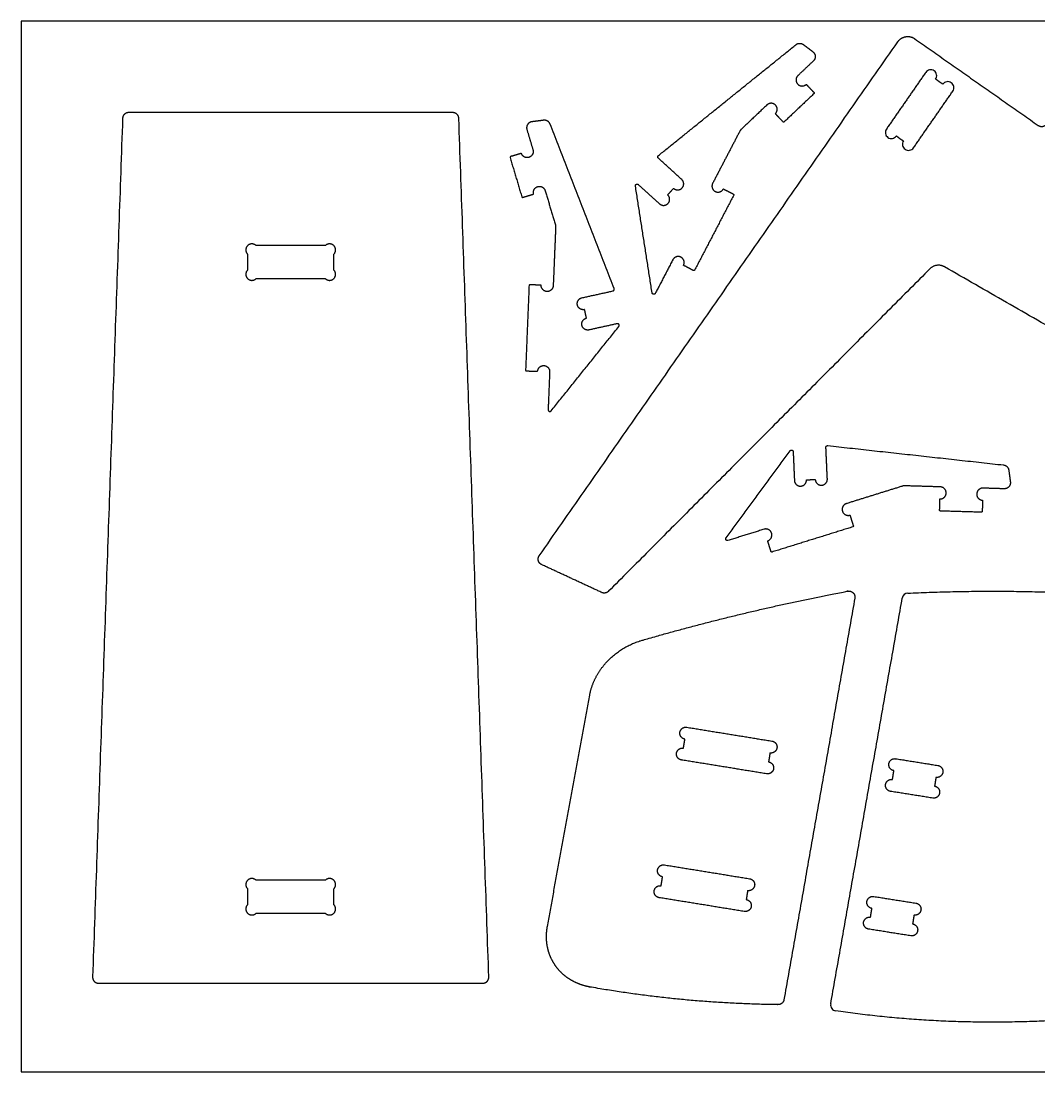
# Model space of a CAD drawing. Header units: millimetres. Extents: x 0 to 1219, y -548 to 732.
# Drawn here: x 0 to 590, y 123 to 732 of the extents above; entities that cross this region are included whole.
import ezdxf

# ---------------------------------------------------------------- set-up
doc = ezdxf.new("R2010")
doc.units = ezdxf.units.MM
doc.header["$MEASUREMENT"] = 0
for name, color, linetype, true_color in [('pockets', 1, 'Continuous', 0xff0000), ('profile', 7, 'Continuous', 0x000000), ('sheets', 7, 'Continuous', 0x007f00)]:
    doc.layers.add(name, color=color, linetype=linetype, true_color=true_color)

msp = doc.modelspace()

# ---------------------------------------------------------------- linework, layer by layer
at = {"layer": 'pockets'}
for points, degree in [([(524.59, 702.54), (513.2, 686.11), (501.8, 669.67)], 2), ([(534.54, 695.64), (533.14, 696.61), (531.75, 697.58), (530.35, 698.55)], 3), ([(517.5, 658.78), (528.9, 675.22), (540.3, 691.65)], 2), ([(507.55, 665.68), (508.95, 664.71), (510.35, 663.74), (511.74, 662.77)], 3), ([(176.43, 602.02), (156.38, 602.02), (136.33, 602.02)], 2), ([(131.38, 597.07), (131.38, 592.47), (131.38, 587.87)], 2), ([(181.38, 587.87), (181.38, 592.47), (181.38, 597.07)], 2), ([(136.33, 582.92), (156.38, 582.92), (176.43, 582.92)], 2), ([(386.07, 322.68), (410.75, 318.67), (435.43, 314.67)], 2), ([(384.11, 310.6), (384.53, 313.18), (384.95, 315.77)], 2), ([(434.3, 307.76), (433.89, 305.18), (433.47, 302.59)], 2), ([(432.3, 295.69), (407.65, 299.69), (383.01, 303.68)], 2), ([(507.23, 304.42), (519.43, 302.48), (531.64, 300.53)], 2), ([(505.31, 292.4), (505.72, 294.95), (506.13, 297.51)], 2), ([(530.53, 293.62), (530.13, 291.06), (529.72, 288.51)], 2), ([(528.62, 281.59), (516.41, 283.54), (504.21, 285.48)], 2), ([(373.11, 242.83), (397.79, 238.83), (422.47, 234.82)], 2), ([(176.43, 233.91), (156.38, 233.91), (136.33, 233.91)], 2), ([(371.15, 230.74), (371.57, 233.33), (371.99, 235.92)], 2), ([(131.38, 228.96), (131.38, 224.36), (131.38, 219.76)], 2), ([(181.38, 219.76), (181.38, 224.36), (181.38, 228.96)], 2), ([(421.35, 227.91), (420.93, 225.32), (420.51, 222.73)], 2), ([(419.34, 215.83), (394.69, 219.83), (370.03, 223.83)], 2), ([(494.49, 224.53), (506.7, 222.59), (518.9, 220.65)], 2), ([(136.33, 214.81), (156.38, 214.81), (176.43, 214.81)], 2), ([(492.58, 212.5), (492.98, 215.06), (493.39, 217.62)], 2), ([(517.8, 213.73), (517.39, 211.17), (516.99, 208.61)], 2), ([(515.88, 201.7), (503.68, 203.65), (491.48, 205.59)], 2)]:
    msp.add_open_spline(points, degree=degree, dxfattribs=at)
for points, knots in [([(530.35, 698.55), (530.88, 699.31), (531.08, 700.25), (530.75, 702.08), (530.23, 702.89), (529.47, 703.42), (528.7, 703.95), (527.76, 704.15), (525.93, 703.82), (525.12, 703.3), (524.59, 702.54)], [88.295076, 88.295076, 88.295076, 88.295076, 91.115936, 91.115936, 93.936565, 93.936565, 93.936565, 96.757194, 96.757194, 99.578054, 99.578054, 99.578054, 99.578054]), ([(540.3, 691.65), (540.82, 692.41), (541.03, 693.36), (540.7, 695.18), (540.18, 695.99), (539.41, 696.52), (538.65, 697.05), (537.71, 697.26), (535.88, 696.93), (535.07, 696.4), (534.54, 695.64)], [71.909778, 71.909778, 71.909778, 71.909778, 74.730638, 74.730638, 77.551268, 77.551268, 77.551268, 80.371897, 80.371897, 83.192756, 83.192756, 83.192756, 83.192756]), ([(501.8, 669.67), (501.27, 668.91), (501.06, 667.97), (501.4, 666.14), (501.92, 665.33), (502.68, 664.8), (503.44, 664.27), (504.39, 664.07), (506.21, 664.4), (507.02, 664.92), (507.55, 665.68)], [42.227669, 42.227669, 42.227669, 42.227669, 45.048528, 45.048528, 47.869158, 47.869158, 47.869158, 50.689787, 50.689787, 53.510646, 53.510646, 53.510646, 53.510646]), ([(511.74, 662.77), (511.22, 662.01), (511.01, 661.07), (511.34, 659.24), (511.86, 658.43), (512.63, 657.9), (513.39, 657.37), (514.33, 657.17), (516.16, 657.5), (516.97, 658.02), (517.5, 658.78)], [58.612966, 58.612966, 58.612966, 58.612966, 61.433826, 61.433826, 64.254455, 64.254455, 64.254455, 67.075084, 67.075084, 69.895944, 69.895944, 69.895944, 69.895944])]:
    msp.add_open_spline(points, degree=3, knots=knots, dxfattribs=at)
for points, weights, knots in [([(136.33, 602.02), (133.85, 604.49), (131.38, 602.02), (128.9, 599.54), (131.38, 597.07)], [1, 0.707106781186, 1, 0.707106781186, 1], [253.976981, 253.976981, 253.976981, 259.474768, 259.474768, 264.972555, 264.972555, 264.972555]), ([(181.38, 597.07), (183.85, 599.54), (181.38, 602.02), (178.9, 604.49), (176.43, 602.02)], [1, 0.707106781186, 1, 0.707106781186, 1], [202.880902, 202.880902, 202.880902, 208.378689, 208.378689, 213.876476, 213.876476, 213.876476]), ([(131.38, 587.87), (128.9, 585.39), (131.38, 582.92), (133.85, 580.44), (136.33, 582.92)], [1, 0.707106781187, 1, 0.707106781187, 1], [131.588743, 131.588743, 131.588743, 137.08653, 137.08653, 142.584317, 142.584317, 142.584317]), ([(176.43, 582.92), (178.9, 580.44), (181.38, 582.92), (183.85, 585.39), (181.38, 587.87)], [1, 0.707106781186, 1, 0.707106781186, 1], [182.684822, 182.684822, 182.684822, 188.18261, 188.18261, 193.680397, 193.680397, 193.680397]), ([(384.95, 315.77), (381.49, 316.33), (382.05, 319.78), (382.61, 323.24), (386.07, 322.68)], [1, 0.707106781187, 1, 0.707106781187, 1], [143.443431, 143.443431, 143.443431, 148.941218, 148.941218, 154.439005, 154.439005, 154.439005]), ([(435.43, 314.67), (436.86, 314.44), (437.7, 313.26), (438.55, 312.09), (438.32, 310.66), (438.09, 309.23), (436.91, 308.38), (435.74, 307.53), (434.3, 307.76)], [1, 0.923879518555, 1, 0.923879518555, 1, 0.923879518555, 1, 0.923879518555, 1], [204.438999, 204.438999, 204.438999, 207.187893, 207.187893, 209.936787, 209.936787, 212.685681, 212.685681, 215.434575, 215.434575, 215.434575]), ([(383.01, 303.68), (381.58, 303.91), (380.73, 305.09), (379.87, 306.26), (380.1, 307.69), (380.33, 309.12), (381.51, 309.97), (382.68, 310.83), (384.11, 310.6)], [1, 0.923879507871, 1, 0.923879507871, 1, 0.923879507871, 1, 0.923879507871, 1], [127.210732, 127.210732, 127.210732, 129.959626, 129.959626, 132.70852, 132.70852, 135.457414, 135.457414, 138.206308, 138.206308, 138.206308]), ([(433.47, 302.59), (434.9, 302.36), (435.75, 301.18), (436.6, 299.99), (436.36, 298.55), (436.11, 297.12), (434.92, 296.28), (433.73, 295.44), (432.3, 295.69)], [1, 0.92322037907, 1, 0.92322037907, 1, 0.92322037907, 1, 0.92322037907, 1], [66.23267, 66.23267, 66.23267, 68.993596, 68.993596, 71.754522, 71.754522, 74.515447, 74.515447, 77.276373, 77.276373, 77.276373]), ([(506.13, 297.51), (502.67, 298.06), (503.22, 301.52), (503.77, 304.97), (507.23, 304.42)], [1, 0.707106781187, 1, 0.707106781186, 1], [5.179745, 5.179745, 5.179745, 10.677532, 10.677532, 16.175319, 16.175319, 16.175319]), ([(531.64, 300.53), (535.09, 299.98), (534.54, 296.53), (533.99, 293.07), (530.53, 293.62)], [1, 0.707106881646, 1, 0.707106881646, 1], [40.89172, 40.89172, 40.89172, 46.389506, 46.389506, 51.887293, 51.887293, 51.887293]), ([(504.21, 285.48), (500.75, 286.03), (501.3, 289.49), (501.85, 292.95), (505.31, 292.4)], [1, 0.707106781187, 1, 0.707106851018, 0.999999860338], [92.779013, 92.779013, 92.779013, 98.276801, 98.276801, 103.774587, 103.774587, 103.774587]), ([(529.72, 288.51), (533.18, 287.96), (532.62, 284.5), (532.07, 281.04), (528.62, 281.59)], [1, 0.707106781186, 1, 0.707106781187, 1], [57.067038, 57.067038, 57.067038, 62.564825, 62.564825, 68.062612, 68.062612, 68.062612]), ([(371.99, 235.92), (368.54, 236.48), (369.1, 239.93), (369.66, 243.39), (373.11, 242.83)], [1, 0.707107524975, 1, 0.707107524975, 1], [82.484527, 82.484527, 82.484527, 87.982306, 87.982306, 93.480086, 93.480086, 93.480086]), ([(136.33, 233.91), (133.85, 236.38), (131.38, 233.91), (128.9, 231.43), (131.38, 228.96)], [1, 0.707106781187, 1, 0.707106781186, 1], [182.684822, 182.684822, 182.684822, 188.18261, 188.18261, 193.680397, 193.680397, 193.680397]), ([(181.38, 228.96), (183.85, 231.43), (181.38, 233.91), (178.9, 236.38), (176.43, 233.91)], [1, 0.707106781186, 1, 0.707106781186, 1], [131.588743, 131.588743, 131.588743, 137.08653, 137.08653, 142.584317, 142.584317, 142.584317]), ([(422.47, 234.82), (425.92, 234.26), (425.36, 230.81), (424.8, 227.35), (421.35, 227.91)], [1, 0.707106779877, 1, 0.707106779877, 1], [143.480081, 143.480081, 143.480081, 148.977868, 148.977868, 154.475655, 154.475655, 154.475655]), ([(370.03, 223.83), (366.58, 224.39), (367.14, 227.84), (367.7, 231.3), (371.15, 230.74)], [1, 0.707107344308, 1, 0.707107344308, 1], [66.24227, 66.24227, 66.24227, 71.740051, 71.740051, 77.237833, 77.237833, 77.237833]), ([(131.38, 219.76), (128.9, 217.28), (131.38, 214.81), (133.85, 212.33), (136.33, 214.81)], [1, 0.707106781187, 1, 0.707106781187, 1], [60.296584, 60.296584, 60.296584, 65.794372, 65.794372, 71.292159, 71.292159, 71.292159]), ([(176.43, 214.81), (178.9, 212.33), (181.38, 214.81), (183.85, 217.28), (181.38, 219.76)], [1, 0.707106781186, 1, 0.707106781186, 1], [111.392664, 111.392664, 111.392664, 116.890451, 116.890451, 122.388238, 122.388238, 122.388238]), ([(420.51, 222.73), (421.95, 222.5), (422.8, 221.32), (423.64, 220.13), (423.4, 218.7), (423.16, 217.26), (421.97, 216.42), (420.78, 215.58), (419.34, 215.83)], [1, 0.923220277276, 1, 0.923220277276, 1, 0.923220277276, 1, 0.923220277276, 1], [159.722349, 159.722349, 159.722349, 162.483277, 162.483277, 165.244204, 165.244204, 168.005132, 168.005132, 170.766059, 170.766059, 170.766059]), ([(493.39, 217.62), (489.94, 218.17), (490.49, 221.63), (491.04, 225.09), (494.49, 224.53)], [1, 0.707106781187, 1, 0.707106781187, 1], [92.784563, 92.784563, 92.784563, 98.28235, 98.28235, 103.780137, 103.780137, 103.780137]), ([(518.9, 220.65), (522.36, 220.1), (521.81, 216.64), (521.26, 213.18), (517.8, 213.73)], [1, 0.707106781186, 1, 0.707106781186, 1], [128.496536, 128.496536, 128.496536, 133.994323, 133.994323, 139.49211, 139.49211, 139.49211]), ([(491.48, 205.59), (488.02, 206.14), (488.57, 209.6), (489.12, 213.05), (492.58, 212.5)], [1, 0.707106781187, 1, 0.707106781187, 1], [180.386605, 180.386605, 180.386605, 185.884393, 185.884393, 191.38218, 191.38218, 191.38218]), ([(516.99, 208.61), (520.44, 208.06), (519.89, 204.61), (519.34, 201.15), (515.88, 201.7)], [1, 0.707106781187, 1, 0.707106781186, 1], [144.67463, 144.67463, 144.67463, 150.172417, 150.172417, 155.670204, 155.670204, 155.670204])]:
    msp.add_rational_spline(points, weights, degree=2, knots=knots, dxfattribs=at)
at = {"layer": 'profile'}
for centre, start, end in [((514.45, 396.98), 92.62959, 170.00134), ((472.96, 161.62), 170.00134, 261.66859)]:
    msp.add_arc(centre, 3.5, start, end, dxfattribs=at)
for points in [[(300.5, 422.17), (404.47, 571.25), (508.44, 720.33)], [(518.21, 722.06), (554, 696.91), (589.8, 671.77)], [(369.59, 654.28), (409.47, 686.44), (449.34, 718.6)], [(453.66, 718.65), (456.4, 716.57), (459.14, 714.48)], [(459.43, 709.15), (454.96, 704.91), (450.48, 700.67)], [(455.3, 695.59), (457.54, 693.23), (459.77, 690.87)], [(459.76, 690.17), (451.15, 682), (442.55, 673.84)], [(432.55, 683.66), (425.04, 676.53), (417.52, 669.4)], [(250.36, 679.22), (156.38, 679.22), (62.39, 679.22)], [(441.84, 673.86), (439.61, 676.22), (437.37, 678.58)], [(58.89, 675.84), (50.2, 426.84), (41.5, 177.84)], [(271.25, 177.84), (262.55, 426.84), (253.86, 675.84)], [(303.06, 674.77), (299.64, 674.33), (296.22, 673.88)], [(343.89, 577.08), (325.33, 624.82), (306.77, 672.57)], [(293.32, 669.41), (295.08, 663.5), (296.85, 657.59)], [(416.82, 668.48), (408.93, 653.33), (401.04, 638.18)], [(283.58, 653.11), (286.97, 641.74), (290.37, 630.38)], [(290.14, 655.59), (287.03, 654.66), (283.91, 653.73)], [(383.1, 640.43), (376.32, 646.6), (369.55, 652.77)], [(365.93, 574.67), (361.1, 605.65), (356.27, 636.62)], [(357.93, 637.51), (364.09, 631.91), (370.24, 626.3)], [(374.96, 631.48), (376.67, 633.37), (378.39, 635.25)], [(407.25, 634.95), (410.13, 633.45), (413.02, 631.94)], [(290.99, 630.05), (294.1, 630.98), (297.22, 631.91)], [(303.93, 633.91), (306.89, 623.99), (309.86, 614.06)], [(413.23, 631.27), (401.91, 609.54), (390.59, 587.81)], [(310, 612.91), (309.3, 595.85), (308.59, 578.79)], [(377.95, 593.84), (372.87, 584.1), (367.8, 574.36)], [(527.03, 588.61), (433.85, 495.08), (340.67, 401.55)], [(389.92, 587.6), (387.04, 589.1), (384.15, 590.6)], [(822.69, 424.63), (679.08, 507.18), (535.47, 589.74)], [(301.6, 579.07), (298.35, 579.21), (295.11, 579.34)], [(294.58, 578.86), (293.58, 554.38), (292.57, 529.9)], [(325.27, 571.8), (334.22, 573.77), (343.17, 575.74)], [(327.88, 559.98), (327.33, 562.47), (326.78, 564.96)], [(307.41, 506.22), (327.03, 530.68), (346.64, 555.13)], [(345.65, 556.73), (337.52, 554.94), (329.38, 553.15)], [(293.05, 529.38), (296.29, 529.25), (299.54, 529.12)], [(306.53, 528.83), (306.08, 517.86), (305.63, 506.89)], [(408.78, 432.55), (427.35, 457.81), (445.92, 483.07)], [(447.72, 482.52), (448.09, 474.2), (448.45, 465.88)], [(467.54, 466.71), (467.13, 475.87), (466.73, 485.02)], [(467.84, 486.06), (518.76, 480.44), (569.67, 474.82)], [(572.76, 471.79), (573.21, 468.38), (573.66, 464.96)], [(455.45, 466.18), (457.99, 466.3), (460.54, 466.41)], [(511.2, 462.56), (494.89, 457.48), (478.59, 452.4)], [(533.05, 462.1), (522.7, 462.41), (512.34, 462.71)], [(570.08, 461), (563.92, 461.18), (557.76, 461.37)], [(532.65, 448.61), (532.75, 451.85), (532.85, 455.1)], [(557.55, 454.37), (557.46, 451.12), (557.36, 447.87)], [(480.67, 445.72), (481.63, 442.61), (482.6, 439.51)], [(556.84, 447.39), (544.99, 447.74), (533.14, 448.09)], [(430.85, 437.53), (420.37, 434.27), (409.89, 431)], [(482.27, 438.88), (458.88, 431.6), (435.49, 424.31)], [(434.86, 424.64), (433.9, 427.75), (432.93, 430.85)], [(336.72, 400.84), (319.31, 408.92), (301.9, 417)], [(483.46, 397.58), (462.93, 281.12), (442.4, 164.66)], [(469.51, 162.23), (490.26, 279.91), (511, 397.58)], [(305.21, 207.08), (317.48, 274.21), (329.75, 341.34)], [(45, 174.22), (156.38, 174.22), (267.75, 174.22)]]:
    msp.add_open_spline(points, degree=2, dxfattribs=at)
for points, weights in [([(449.34, 718.6), (451.47, 720.32), (453.66, 718.65)], [1, 0.786997960456, 1]), ([(459.77, 690.87), (460.12, 690.51), (459.76, 690.17)], [1, 0.707107215665, 1]), ([(62.39, 679.22), (59.01, 679.22), (58.89, 675.84)], [1, 0.719339800338, 1]), ([(253.86, 675.84), (253.74, 679.22), (250.36, 679.22)], [1, 0.719339800339, 1]), ([(306.77, 672.57), (305.78, 675.13), (303.06, 674.77)], [1, 0.786997960456, 1]), ([(417.52, 669.4), (417.1, 669), (416.82, 668.48)], [1, 0.986290255502, 1]), ([(283.91, 653.73), (283.44, 653.59), (283.58, 653.11)], [1, 0.707107215665, 1]), ([(413.02, 631.94), (413.46, 631.71), (413.23, 631.27)], [1, 0.707107215701, 1]), ([(309.86, 614.06), (310.02, 613.5), (310, 612.91)], [1, 0.986290255502, 1]), ([(535.47, 589.74), (530.82, 592.41), (527.03, 588.61)], [1, 0.793353340292, 1]), ([(295.11, 579.34), (294.61, 579.36), (294.58, 578.86)], [1, 0.707107215701, 1]), ([(569.67, 474.82), (572.4, 474.51), (572.76, 471.79)], [1, 0.786997960456, 1]), ([(512.34, 462.71), (511.76, 462.73), (511.2, 462.56)], [1, 0.986290255502, 1]), ([(557.36, 447.87), (557.34, 447.37), (556.84, 447.39)], [1, 0.707107215665, 1]), ([(482.6, 439.51), (482.75, 439.03), (482.27, 438.88)], [1, 0.707107215701, 1]), ([(340.67, 401.55), (338.94, 399.81), (336.72, 400.84)], [1, 0.819152044288, 1]), ([(514.29, 400.47), (563.35, 402.72), (612.41, 400.47)], [0.999938114268, 0.998885190597, 0.999938114786])]:
    msp.add_rational_spline(points, weights, degree=2, dxfattribs=at)
for points, weights, degree, knots in [([(508.44, 720.33), (510.11, 722.72), (512.97, 723.22), (515.83, 723.73), (518.21, 722.06)], [1, 0.923556625392, 1, 0.923556625392, 1], 2, [57865.570346, 57865.570346, 57865.570346, 57871.079935, 57871.079935, 57876.589523, 57876.589523, 57876.589523]), ([(459.14, 714.48), (460.43, 713.5), (460.52, 711.88), (460.6, 710.27), (459.43, 709.15)], [1, 0.907761681696, 1, 0.907761681701, 1], 2, [907.69785, 907.69785, 907.69785, 910.728005, 910.728005, 913.758161, 913.758161, 913.758161]), ([(450.48, 700.67), (447.94, 698.26), (450.35, 695.72), (452.76, 693.18), (455.3, 695.59)], [0.999999860338, 0.707106851275, 1, 0.707106780929, 1], 2, [926.088126, 926.088126, 926.088126, 931.585912, 931.585912, 937.0837, 937.0837, 937.0837]), ([(437.37, 678.58), (439.91, 680.99), (437.5, 683.53), (435.09, 686.07), (432.55, 683.66)], [1, 0.707106777054, 1, 0.707106785319, 1], 2, [487.685449, 487.685449, 487.685449, 493.183236, 493.183236, 498.681023, 498.681023, 498.681023]), ([(296.22, 673.88), (294.62, 673.67), (293.74, 672.31), (292.86, 670.96), (293.32, 669.41)], [1, 0.907761681696, 1, 0.907761681701, 1], 2, [907.69785, 907.69785, 907.69785, 910.728005, 910.728005, 913.758161, 913.758161, 913.758161]), ([(442.55, 673.84), (442.4, 673.7), (442.19, 673.71), (441.99, 673.71), (441.84, 673.86)], [1, 0.923879416282, 1, 0.923879415451, 1], 2, [968.0854838, 968.0854838, 968.0854838, 968.4781832, 968.4781832, 968.8708826, 968.8708826, 968.8708826]), ([(589.8, 671.77), (591.99, 670.23), (594.05, 671.95), (596.11, 673.67), (594.98, 676.11)], [1, 0.793353340291, 1, 0.793353340291, 1], 2, [58000.63453, 58000.63453, 58000.63453, 58005.21602, 58005.21602, 58009.797509, 58009.797509, 58009.797509]), ([(296.85, 657.59), (297.85, 654.24), (294.5, 653.24), (291.14, 652.24), (290.14, 655.59)], [0.999999860338, 0.707106851275, 1, 0.707106780929, 1], 2, [926.088126, 926.088126, 926.088126, 931.585912, 931.585912, 937.0837, 937.0837, 937.0837]), ([(369.55, 652.77), (369.21, 653.07), (369.22, 653.53), (369.23, 653.99), (369.59, 654.28)], [0.999999956365, 0.908489847475, 1, 0.908489825682, 1], 2, [791.975886, 791.975886, 791.975886, 792.838166, 792.838166, 793.700447, 793.700447, 793.700447]), ([(378.39, 635.25), (380.98, 632.9), (383.33, 635.49), (385.69, 638.08), (383.1, 640.43)], [1, 0.707106781169, 1, 0.707106781204, 1], 2, [762.655179, 762.655179, 762.655179, 768.152966, 768.152966, 773.650753, 773.650753, 773.650753]), ([(297.22, 631.91), (296.22, 635.26), (299.57, 636.26), (302.92, 637.27), (303.93, 633.91)], [1, 0.707106777054, 1, 0.707106785319, 1], 2, [487.685449, 487.685449, 487.685449, 493.183236, 493.183236, 498.681023, 498.681023, 498.681023]), ([(356.27, 636.62), (356.16, 637.32), (356.78, 637.66), (357.4, 637.99), (357.93, 637.51)], [1, 0.816217200783, 1, 0.816217200745, 1], 2, [727.44085, 727.44085, 727.44085, 728.672777, 728.672777, 729.904703, 729.904703, 729.904703]), ([(401.04, 638.18), (399.43, 635.08), (402.53, 633.46), (405.64, 631.84), (407.25, 634.95)], [1, 0.707106781479, 1, 0.707106780894, 1], 2, [554.717873, 554.717873, 554.717873, 560.21566, 560.21566, 565.713447, 565.713447, 565.713447]), ([(290.37, 630.38), (290.43, 630.18), (290.61, 630.09), (290.79, 629.99), (290.99, 630.05)], [1, 0.923879416282, 1, 0.923879415451, 1], 2, [968.0854838, 968.0854838, 968.0854838, 968.4781832, 968.4781832, 968.8708826, 968.8708826, 968.8708826]), ([(370.24, 626.3), (372.83, 623.95), (375.19, 626.54), (377.54, 629.13), (374.96, 631.48)], [0.999999860338, 0.707106851001, 1, 0.707106781204, 1], 2, [746.559605, 746.559605, 746.559605, 752.057391, 752.057391, 757.555179, 757.555179, 757.555179]), ([(384.15, 590.6), (385.77, 593.71), (382.67, 595.32), (379.56, 596.94), (377.95, 593.84)], [1, 0.707106777248, 1, 0.707106785125, 1], 2, [629.284243, 629.284243, 629.284243, 634.78203, 634.78203, 640.279817, 640.279817, 640.279817]), ([(390.59, 587.81), (390.5, 587.63), (390.3, 587.57), (390.1, 587.5), (389.92, 587.6)], [1, 0.923879416246, 1, 0.923879415407, 1], 2, [621.9988298, 621.9988298, 621.9988298, 622.3915292, 622.3915292, 622.7842286, 622.7842286, 622.7842286]), ([(308.59, 578.79), (308.45, 575.29), (304.95, 575.43), (301.46, 575.58), (301.6, 579.07)], [1, 0.707106781479, 1, 0.707106780894, 1], 2, [554.717873, 554.717873, 554.717873, 560.21566, 560.21566, 565.713447, 565.713447, 565.713447]), ([(343.17, 575.74), (343.62, 575.84), (343.84, 576.25), (344.05, 576.65), (343.89, 577.08)], [0.999999956365, 0.908489847475, 1, 0.908489825682, 1], 2, [791.975886, 791.975886, 791.975886, 792.838166, 792.838166, 793.700447, 793.700447, 793.700447]), ([(367.8, 574.36), (367.47, 573.72), (366.75, 573.84), (366.04, 573.96), (365.93, 574.67)], [0.999999909395, 0.809987134455, 1, 0.80998713519, 0.999999909395], 2, [662.236392, 662.236392, 662.236392, 663.489724, 663.489724, 664.743057, 664.743057, 664.743057]), ([(326.78, 564.96), (323.36, 564.21), (322.61, 567.63), (321.86, 571.04), (325.27, 571.8)], [1, 0.707106781169, 1, 0.707106781204, 1], 2, [762.655179, 762.655179, 762.655179, 768.152966, 768.152966, 773.650753, 773.650753, 773.650753]), ([(329.38, 553.15), (325.97, 552.39), (325.21, 555.81), (324.46, 559.23), (327.88, 559.98)], [0.999999860338, 0.707106851001, 1, 0.707106781204, 1], 2, [746.559605, 746.559605, 746.559605, 752.057391, 752.057391, 757.555179, 757.555179, 757.555179]), ([(346.64, 555.13), (347.09, 555.68), (346.71, 556.28), (346.34, 556.88), (345.65, 556.73)], [1, 0.816217200783, 1, 0.816217200745, 1], 2, [727.44085, 727.44085, 727.44085, 728.672777, 728.672777, 729.904703, 729.904703, 729.904703]), ([(299.54, 529.12), (299.68, 532.61), (303.18, 532.47), (306.68, 532.32), (306.53, 528.83)], [1, 0.707106777248, 1, 0.707106785125, 1], 2, [629.284243, 629.284243, 629.284243, 634.78203, 634.78203, 640.279817, 640.279817, 640.279817]), ([(292.57, 529.9), (292.56, 529.7), (292.7, 529.54), (292.84, 529.39), (293.05, 529.38)], [1, 0.923879416246, 1, 0.923879415407, 1], 2, [621.9988298, 621.9988298, 621.9988298, 622.3915292, 622.3915292, 622.7842286, 622.7842286, 622.7842286]), ([(305.63, 506.89), (305.6, 506.17), (306.28, 505.91), (306.96, 505.66), (307.41, 506.22)], [0.999999909395, 0.809987134455, 1, 0.80998713519, 0.999999909395], 2, [662.236392, 662.236392, 662.236392, 663.489724, 663.489724, 664.743057, 664.743057, 664.743057]), ([(445.92, 483.07), (446.34, 483.64), (447.02, 483.43), (447.69, 483.22), (447.72, 482.52)], [1, 0.816217200783, 1, 0.816217200745, 1], 2, [727.44085, 727.44085, 727.44085, 728.672777, 728.672777, 729.904703, 729.904703, 729.904703]), ([(466.73, 485.02), (466.71, 485.48), (467.05, 485.8), (467.38, 486.11), (467.84, 486.06)], [0.999999956365, 0.908489847475, 1, 0.908489825682, 1], 2, [791.975886, 791.975886, 791.975886, 792.838166, 792.838166, 793.700447, 793.700447, 793.700447]), ([(448.45, 465.88), (448.61, 462.38), (452.1, 462.53), (455.6, 462.69), (455.45, 466.18)], [0.999999860338, 0.707106851001, 1, 0.707106781204, 1], 2, [746.559605, 746.559605, 746.559605, 752.057391, 752.057391, 757.555179, 757.555179, 757.555179]), ([(460.54, 466.41), (460.7, 462.91), (464.19, 463.06), (467.69, 463.22), (467.54, 466.71)], [1, 0.707106781169, 1, 0.707106781204, 1], 2, [762.655179, 762.655179, 762.655179, 768.152966, 768.152966, 773.650753, 773.650753, 773.650753]), ([(573.66, 464.96), (573.87, 463.35), (572.78, 462.15), (571.7, 460.95), (570.08, 461)], [1, 0.907761681696, 1, 0.907761681701, 1], 2, [907.69785, 907.69785, 907.69785, 910.728005, 910.728005, 913.758161, 913.758161, 913.758161]), ([(532.85, 455.1), (536.34, 455), (536.45, 458.5), (536.55, 462), (533.05, 462.1)], [1, 0.707106777054, 1, 0.707106785319, 1], 2, [487.685449, 487.685449, 487.685449, 493.183236, 493.183236, 498.681023, 498.681023, 498.681023]), ([(557.76, 461.37), (554.26, 461.47), (554.16, 457.97), (554.05, 454.47), (557.55, 454.37)], [0.999999860338, 0.707106851275, 1, 0.707106780929, 1], 2, [926.088126, 926.088126, 926.088126, 931.585912, 931.585912, 937.0837, 937.0837, 937.0837]), ([(478.59, 452.4), (475.25, 451.36), (476.29, 448.02), (477.33, 444.68), (480.67, 445.72)], [1, 0.707106781479, 1, 0.707106780894, 1], 2, [554.717873, 554.717873, 554.717873, 560.21566, 560.21566, 565.713447, 565.713447, 565.713447]), ([(533.14, 448.09), (532.93, 448.1), (532.79, 448.25), (532.65, 448.4), (532.65, 448.61)], [1, 0.923879416282, 1, 0.923879415451, 1], 2, [968.0854838, 968.0854838, 968.0854838, 968.4781832, 968.4781832, 968.8708826, 968.8708826, 968.8708826]), ([(432.93, 430.85), (436.27, 431.89), (435.23, 435.23), (434.19, 438.57), (430.85, 437.53)], [1, 0.707106777248, 1, 0.707106785125, 1], 2, [629.284243, 629.284243, 629.284243, 634.78203, 634.78203, 640.279817, 640.279817, 640.279817]), ([(409.89, 431), (409.19, 430.79), (408.77, 431.38), (408.35, 431.97), (408.78, 432.55)], [0.999999909395, 0.809987134455, 1, 0.80998713519, 0.999999909395], 2, [662.236392, 662.236392, 662.236392, 663.489724, 663.489724, 664.743057, 664.743057, 664.743057]), ([(301.9, 417), (300.42, 417.68), (300, 419.26), (299.57, 420.84), (300.5, 422.17)], [1, 0.906307787036, 1, 0.906307787036, 1], 2, [57620.386559, 57620.386559, 57620.386559, 57623.440885, 57623.440885, 57626.495211, 57626.495211, 57626.495211]), ([(435.49, 424.31), (435.29, 424.25), (435.11, 424.35), (434.92, 424.44), (434.86, 424.64)], [1, 0.923879416246, 1, 0.923879415407, 1], 2, [621.9988298, 621.9988298, 621.9988298, 622.3915292, 622.3915292, 622.7842286, 622.7842286, 622.7842286]), ([(329.75, 341.34), (330.82, 347.03), (333.58, 352.12), (336.34, 357.2), (340.37, 361.34), (348.54, 369.73), (359.77, 373.01), (418.89, 390.16), (479.37, 401.63), (481.17, 401.97), (482.48, 400.68), (483.78, 399.39), (483.46, 397.58)], [1, 0.987783755382, 1, 0.990471473647, 1, 0.967047578928, 1, 0.998874474317, 1, 0.885544987658, 1, 0.885544987659, 1], 2, [535.620751, 535.620751, 535.620751, 547.112169, 547.112169, 558.593243, 558.593243, 581.48846, 581.48846, 704.503826, 704.503826, 707.885739, 707.885739, 711.267653, 711.267653, 711.267653]), ([(442.4, 164.66), (442.09, 162.89), (440.7, 161.74), (438.91, 161.77), (402.39, 162.25), (365.93, 165.6), (329.97, 172.01), (326.01, 172.7), (322.24, 174.08), (318.78, 176.13), (315.32, 178.19), (312.35, 180.91), (310, 184.19), (307.66, 187.48), (306.06, 191.19), (305.27, 195.15), (304.49, 199.1), (304.47, 203.12), (305.21, 207.08)], [1, 0.841204110313, 0.841204110313, 1, 1, 1, 1, 0.989064623736, 0.989064623736, 1, 0.98585182335, 0.98585182335, 1, 0.985220319134, 0.985220319134, 1, 0.988002641519, 0.988002641519, 1], 3, [236.516658, 236.516658, 236.516658, 236.516658, 241.449556, 241.449556, 241.449556, 351.118013, 351.118013, 351.118013, 363.102888, 363.102888, 363.102888, 375.107201, 375.107201, 375.107201, 387.132337, 387.132337, 387.132337, 399.140597, 399.140597, 399.140597, 399.140597]), ([(41.5, 177.84), (41.45, 176.35), (42.48, 175.28), (43.51, 174.22), (45, 174.22)], [1, 0.920504853453, 1, 0.920504853453, 1], 2, [1195.328536, 1195.328536, 1195.328536, 1198.138516, 1198.138516, 1200.948496, 1200.948496, 1200.948496]), ([(267.75, 174.22), (269.24, 174.22), (270.27, 175.28), (271.3, 176.35), (271.25, 177.84)], [1, 0.920504853452, 1, 0.920504853452, 1], 2, [1423.699784, 1423.699784, 1423.699784, 1426.509764, 1426.509764, 1429.319744, 1429.319744, 1429.319744]), ([(654.25, 158.16), (609.04, 151.54), (563.35, 151.6), (517.66, 151.54), (472.45, 158.16)], [0.999787559801, 0.997206988075, 1, 0.997206987409, 0.999787561032], 2, [-535.1788, -535.1788, -535.1788, -443.961543, -443.961543, -352.744264, -352.744264, -352.744264])]:
    msp.add_rational_spline(points, weights, degree=degree, knots=knots, dxfattribs=at)
at = {"layer": 'sheets'}
msp.add_lwpolyline([(0, 732.32), (0, 122.72), (1219.2, 122.72), (1219.2, 732.32)], close=True, dxfattribs=at)

doc.saveas('drawing.dxf')
